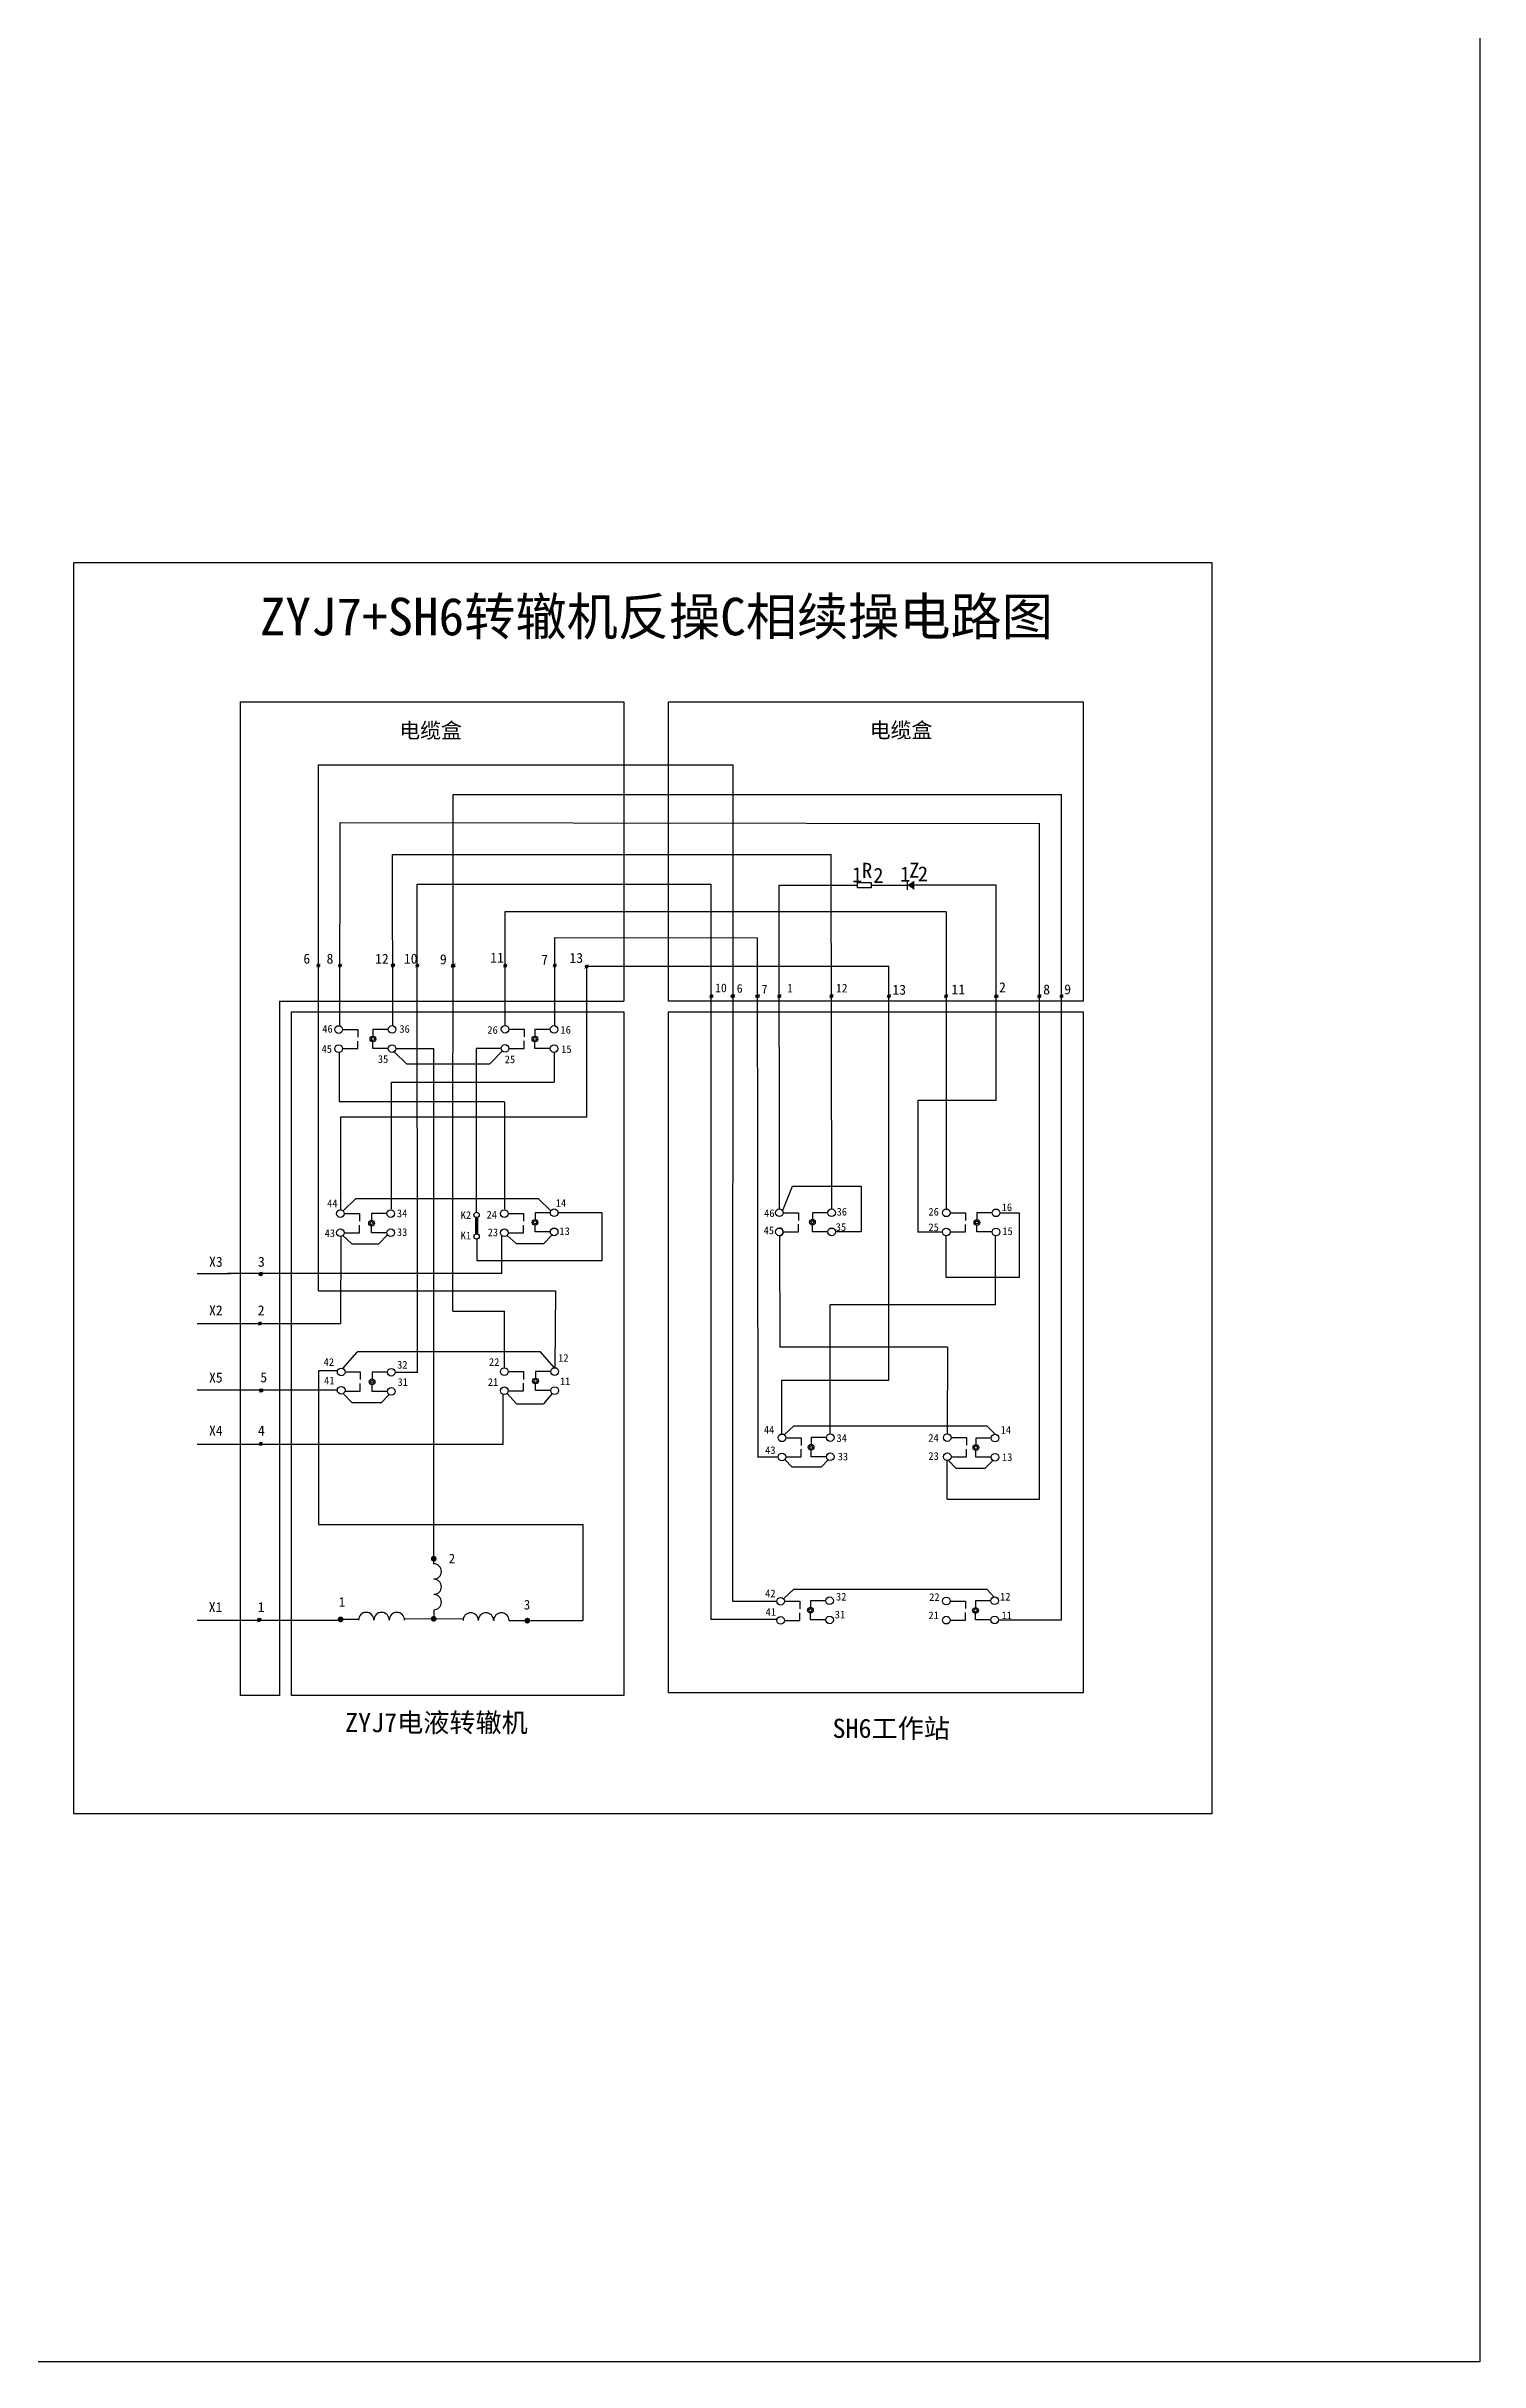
# Model space of a CAD drawing. Header units: millimetres. Extents: x 683 to 10813, y 550 to 4251.
# Drawn here: x 6224 to 7370, y 550 to 2400 of the extents above; entities that cross this region are included whole.
import ezdxf
from ezdxf.enums import TextEntityAlignment as Align

# ---------------------------------------------------------------- set-up
doc = ezdxf.new("R2010")
doc.units = ezdxf.units.MM
doc.styles.add('宋体', font='SimSun.ttf')

# ---------------------------------------------------------------- blocks, each defined once
blk = doc.blocks.new('R')
blk.add_lwpolyline([(8, -1.6), (0, -1.6), (0, 1.6), (8, 1.6)], close=True)

msp = doc.modelspace()

# ---------------------------------------------------------------- hatches: boundary and pattern name
msp.add_hatch(color=256).paths.add_polyline_path([(6912.5, 1729.9), (6918, 1733.6), (6918, 1726.2)])
msp.add_hatch(color=256).paths.add_polyline_path([(6912.5, 1729.9), (6918, 1733.6), (6918, 1726.2)])

# ---------------------------------------------------------------- linework, layer by layer
for p, q in [((6379.3, 1876.5), (6379.3, 1082.5)), ((6379.3, 1876.5), (6685.9, 1876.5)), ((6685.9, 1876.5), (6685.9, 1637.3)), ((6441.9, 1826.2), (6773.3, 1826.2)), ((6441.9, 1405.7), (6441.9, 1826.2)), ((6441.9, 1826.2), (6773.3, 1826.2)), ((6773.2, 1157.4), (6773.3, 1826.2)), ((6549.2, 1389.4), (6549.7, 1802.3)), ((6549.2, 1389.4), (6549.7, 1802.3)), ((6549.7, 1802.3), (7035.8, 1802.3)), ((6549.7, 1802.3), (7035.8, 1802.3)), ((7035.8, 1142.8), (7035.8, 1802.3)), ((6459.1, 1617.5), (6459.3, 1780)), ((6459.3, 1780), (7018, 1779.1)), ((7018, 1301.2), (7018, 1779.1)), ((6501.3, 1617.6), (6501.2, 1754.4)), ((6501.2, 1754.4), (6851.6, 1754.4)), ((6852.3, 1471.3), (6851.6, 1754.4)), ((6852.3, 1471.3), (6851.6, 1754.4)), ((6521, 1340.6), (6520.9, 1730.7)), ((6520.9, 1730.7), (6755.7, 1730.7)), ((6521, 1340.6), (6520.9, 1730.7)), ((6520.9, 1730.7), (6755.7, 1730.7)), ((6755.7, 1143.2), (6755.7, 1730.7)), ((6810.2, 1729.9), (6872.6, 1729.9)), ((6810.3, 1471.2), (6810.2, 1729.9)), ((6810.3, 1471.2), (6810.2, 1729.9)), ((6883.6, 1729.9), (6887.2, 1729.9)), ((6883.6, 1729.9), (6887.2, 1729.9)), ((6887.2, 1729.9), (6912.3, 1729.9)), ((6887.2, 1729.9), (6912.5, 1729.9)), ((6912.5, 1733.6), (6912.5, 1726.2)), ((6912.5, 1733.6), (6912.5, 1726.2)), ((6983.4, 1730), (6918, 1730)), ((6983.4, 1730), (6918, 1730)), ((6983.4, 1558.1), (6983.4, 1730)), ((6591.1, 1618), (6591.2, 1708.8)), ((6591.1, 1618), (6591.2, 1708.8)), ((6591.2, 1708.8), (6943.1, 1708.8)), ((6591.2, 1708.8), (6943.1, 1708.8)), ((6943.5, 1708.8), (6943.5, 1471.1)), ((6943.5, 1708.8), (6943.5, 1471.1)), ((6630.7, 1618), (6630.8, 1688)), ((6630.7, 1618), (6630.8, 1687.5)), ((6630.8, 1688), (6792.8, 1687.9)), ((6793.2, 1272.9), (6792.8, 1687.9)), ((6657.7, 1665.2), (6897.8, 1665.2)), ((6410.8, 1637.3), (6410.8, 1082.5)), ((6410.8, 1637.3), (6685.9, 1637.3)), ((6497.7, 1614.7), (6485.5, 1614.7)), ((6485.5, 1614.7), (6485.5, 1608.6)), ((6497.7, 1614.7), (6485.5, 1614.7)), ((6485.5, 1614.7), (6485.5, 1608.6)), ((6594.2, 1614.8), (6606.4, 1614.8)), ((6594.2, 1614.8), (6606.4, 1614.8)), ((6606.4, 1614.8), (6606.4, 1608.7)), ((6606.4, 1614.8), (6606.4, 1608.7)), ((6627.1, 1614.7), (6614.9, 1614.7)), ((6614.9, 1614.7), (6614.9, 1608.6)), ((6627.1, 1614.7), (6614.9, 1614.7)), ((6614.9, 1614.7), (6614.9, 1608.6)), ((6458.6, 1596.2), (6458.6, 1557.1)), ((6485.5, 1599.4), (6485.5, 1605.5)), ((6485.5, 1599.4), (6485.5, 1605.5)), ((6497.7, 1599.4), (6485.5, 1599.4)), ((6497.7, 1599.4), (6485.5, 1599.4)), ((6502.8, 1596.6), (6512.2, 1587.3)), ((6503.8, 1599.4), (6534.1, 1599.4)), ((6534.1, 1194), (6534.1, 1599.4)), ((6594.2, 1599.5), (6606.4, 1599.5)), ((6594.2, 1599.5), (6606.4, 1599.5)), ((6606.4, 1599.5), (6606.4, 1605.6)), ((6606.4, 1599.5), (6606.4, 1605.6)), ((6614.9, 1599.4), (6614.9, 1605.5)), ((6614.9, 1599.4), (6614.9, 1605.5)), ((6627.1, 1599.4), (6614.9, 1599.4)), ((6627.1, 1599.4), (6614.9, 1599.4)), ((6630.2, 1596.2), (6630.2, 1572.4)), ((6630.2, 1596.2), (6630.2, 1572.4)), ((6512.2, 1587.3), (6578.8, 1587.3)), ((6458.6, 1557.1), (6590.6, 1557.1)), ((6500.2, 1470.9), (6500.2, 1572.4)), ((6500.3, 1572.4), (6630.2, 1572.4)), ((6590.8, 1470.9), (6590.8, 1556.6)), ((6921.1, 1452.6), (6921.1, 1558.1)), ((6921.1, 1558.1), (6983.4, 1558.1)), ((6813.4, 1470.7), (6820.7, 1489.5)), ((6820.7, 1489.5), (6875.5, 1489.5)), ((6875.5, 1489.5), (6875.5, 1452.9)), ((6461.6, 1469.6), (6471.5, 1479.4)), ((6462.6, 1467.5), (6474.8, 1467.5)), ((6462.6, 1467.5), (6474.8, 1467.5)), ((6617.9, 1479.4), (6471.5, 1479.4)), ((6474.8, 1467.5), (6474.8, 1461.4)), ((6474.8, 1467.5), (6474.8, 1461.4)), ((6496.7, 1467.5), (6484.4, 1467.5)), ((6484.4, 1467.5), (6484.4, 1461.4)), ((6496.7, 1467.5), (6484.4, 1467.5)), ((6484.4, 1467.5), (6484.4, 1461.4)), ((6593.6, 1467.5), (6605.8, 1467.5)), ((6605.8, 1467.5), (6605.8, 1461.4)), ((6615, 1468.2), (6615, 1462)), ((6627.2, 1468.2), (6615, 1468.2)), ((6615, 1468.2), (6615, 1462)), ((6627.2, 1468.2), (6615, 1468.2)), ((6627.6, 1469.7), (6617.9, 1479.4)), ((6813.4, 1468.2), (6825.6, 1468.2)), ((6813.4, 1468.2), (6825.6, 1468.2)), ((6825.6, 1468.2), (6825.6, 1462)), ((6825.6, 1468.2), (6825.6, 1462)), ((6849, 1468.2), (6836.7, 1468.2)), ((6836.7, 1468.2), (6836.7, 1462.1)), ((6849, 1468.2), (6836.7, 1468.2)), ((6836.7, 1468.2), (6836.7, 1462.1)), ((6946.6, 1468.1), (6958.9, 1468.1)), ((6946.6, 1468.1), (6958.9, 1468.1)), ((6958.9, 1468.1), (6958.9, 1462)), ((6958.9, 1468.1), (6958.9, 1462)), ((6968.1, 1468.1), (6968.1, 1462)), ((6980.4, 1468.1), (6968.1, 1468.1)), ((6968.1, 1468.1), (6968.1, 1462)), ((6980.4, 1468.1), (6968.1, 1468.1)), ((6986.5, 1468.1), (7001.9, 1468.1)), ((7001.9, 1468.1), (7001.9, 1416.4)), ((6459.8, 1449.2), (6459.6, 1379.7)), ((6461.2, 1450.3), (6468.7, 1443.2)), ((6462.6, 1452.2), (6474.8, 1452.2)), ((6462.6, 1452.2), (6474.8, 1452.2)), ((6468.7, 1443.2), (6490.2, 1443.2)), ((6474.8, 1452.2), (6474.8, 1458.3)), ((6474.8, 1452.2), (6474.8, 1458.3)), ((6484.4, 1452.2), (6484.4, 1458.4)), ((6496.7, 1452.2), (6484.4, 1452.2)), ((6496.9, 1450.3), (6490.2, 1443.2)), ((6568.5, 1447.1), (6568.5, 1429.9)), ((6588.3, 1449.4), (6588.3, 1419.4)), ((6592.8, 1449.9), (6599.8, 1443.6)), ((6592.8, 1449.9), (6599.8, 1443.6)), ((6593.6, 1452.2), (6605.8, 1452.2)), ((6599.8, 1443.6), (6622.1, 1443.6)), ((6599.8, 1443.6), (6622.1, 1443.6)), ((6605.8, 1452.2), (6605.8, 1458.3)), ((6615, 1452.9), (6615, 1459)), ((6615, 1452.9), (6615, 1459)), ((6627.2, 1452.9), (6615, 1452.9)), ((6627.2, 1452.9), (6615, 1452.9)), ((6628.8, 1450.4), (6622.1, 1443.6)), ((6628.8, 1450.4), (6622.1, 1443.6)), ((6810.3, 1449.7), (6810.7, 1360.8)), ((6813.4, 1452.9), (6825.6, 1452.9)), ((6813.4, 1452.9), (6825.6, 1452.9)), ((6825.6, 1452.9), (6825.6, 1459)), ((6825.6, 1452.9), (6825.6, 1459)), ((6836.7, 1452.9), (6836.7, 1459)), ((6836.7, 1452.9), (6836.7, 1459)), ((6849, 1452.9), (6836.7, 1452.9)), ((6849, 1452.9), (6836.7, 1452.9)), ((6875.5, 1452.9), (6855.1, 1452.9)), ((6940.5, 1452.6), (6921, 1452.6)), ((6921, 1452.6), (6921, 1452.6)), ((6940.5, 1452.6), (6921, 1452.6)), ((6921, 1452.6), (6921, 1452.6)), ((6943.6, 1416.4), (6943.6, 1449.7)), ((6946.6, 1452.8), (6958.9, 1452.8)), ((6946.6, 1452.8), (6958.9, 1452.8)), ((6958.9, 1452.8), (6958.9, 1458.9)), ((6958.9, 1452.8), (6958.9, 1458.9)), ((6968.1, 1452.8), (6968.1, 1458.9)), ((6968.1, 1452.8), (6968.1, 1458.9)), ((6980.4, 1452.8), (6968.1, 1452.8)), ((6980.4, 1452.8), (6968.1, 1452.8)), ((6983.1, 1434.5), (6983.1, 1449.6)), ((6983.1, 1394.7), (6983.1, 1449.6)), ((6345, 1419.5), (6371.7, 1419.5)), ((6588.5, 1419.5), (6369.3, 1419.5)), ((7001.9, 1416.4), (6943.6, 1416.4)), ((6441.9, 1405.7), (6631.4, 1405.7)), ((6549.2, 1389.4), (6590.6, 1389.4)), ((6549.2, 1389.4), (6590.6, 1389.4)), ((6590.5, 1344.2), (6590.5, 1389.4)), ((6590.5, 1344.2), (6590.5, 1389.4)), ((6631.4, 1405.7), (6630.7, 1344.4)), ((6983.1, 1394.7), (6850.9, 1394.7)), ((6850.9, 1333.6), (6850.9, 1394.7)), ((6850.9, 1291.6), (6850.9, 1394.7)), ((6983.1, 1394.7), (6855.9, 1394.7)), ((6345, 1379.7), (6459.6, 1379.7)), ((6850.9, 1333.6), (6850.9, 1383.2)), ((6461.3, 1343.6), (6472.8, 1356.7)), ((6461.3, 1343.6), (6472.8, 1356.7)), ((6619.4, 1356.9), (6472.8, 1356.9)), ((6619.4, 1356.9), (6472.8, 1356.9)), ((6630.3, 1344.4), (6619.4, 1356.9)), ((6630.3, 1344.4), (6619.4, 1356.9)), ((6944.5, 1360.8), (6810.7, 1360.8)), ((6944.5, 1360.8), (6944.4, 1291.5)), ((6457.4, 1341.8), (6442.1, 1341.8)), ((6457.4, 1341.8), (6442.1, 1341.8)), ((6442.1, 1341.8), (6442.1, 1219)), ((6463.2, 1341), (6475.4, 1341)), ((6463.2, 1341), (6475.4, 1341)), ((6475.4, 1341), (6475.4, 1334.9)), ((6475.4, 1341), (6475.4, 1334.9)), ((6497.1, 1340.7), (6484.8, 1340.7)), ((6484.8, 1340.7), (6484.8, 1334.6)), ((6497.1, 1340.7), (6484.8, 1340.7)), ((6484.8, 1340.7), (6484.8, 1334.6)), ((6521, 1340.6), (6503.2, 1340.6)), ((6593.6, 1341.2), (6605.8, 1341.2)), ((6593.6, 1341.2), (6605.8, 1341.2)), ((6605.8, 1341.2), (6605.8, 1335)), ((6605.8, 1341.2), (6605.8, 1335)), ((6615.4, 1341.3), (6615.4, 1335.2)), ((6627.6, 1341.3), (6615.4, 1341.3)), ((6615.4, 1341.3), (6615.4, 1335.2)), ((6627.6, 1341.3), (6615.4, 1341.3)), ((6457.1, 1326.3), (6345, 1326.4)), ((6457.1, 1326.3), (6345, 1326.4)), ((6461.8, 1323.7), (6468.9, 1316.2)), ((6461.8, 1323.7), (6468.9, 1316.2)), ((6463.2, 1325.7), (6475.4, 1325.7)), ((6463.2, 1325.7), (6475.4, 1325.7)), ((6492, 1316.2), (6468.9, 1316.2)), ((6492, 1316.2), (6468.9, 1316.2)), ((6475.4, 1325.7), (6475.4, 1331.8)), ((6475.4, 1325.7), (6475.4, 1331.8)), ((6484.8, 1325.4), (6484.8, 1331.5)), ((6484.8, 1325.4), (6484.8, 1331.5)), ((6497.1, 1325.4), (6484.8, 1325.4)), ((6497.1, 1325.4), (6484.8, 1325.4)), ((6498.5, 1322.8), (6492, 1316.2)), ((6498.5, 1322.8), (6492, 1316.2)), ((6589.6, 1283.3), (6589.6, 1323)), ((6589.6, 1283.3), (6589.6, 1323)), ((6592.7, 1323.7), (6600.2, 1315.5)), ((6592.7, 1323.7), (6600.2, 1315.5)), ((6593.6, 1325.9), (6605.8, 1325.9)), ((6593.6, 1325.9), (6605.8, 1325.9)), ((6600.2, 1315.5), (6621.7, 1315.5)), ((6600.2, 1315.5), (6621.7, 1315.5)), ((6605.8, 1325.9), (6605.8, 1332)), ((6605.8, 1325.9), (6605.8, 1332)), ((6615.4, 1326), (6615.4, 1332.2)), ((6615.4, 1326), (6615.4, 1332.2)), ((6627.6, 1326), (6615.4, 1326)), ((6627.6, 1326), (6615.4, 1326)), ((6628.6, 1323.8), (6621.7, 1315.5)), ((6628.6, 1323.8), (6621.7, 1315.5)), ((6812.3, 1291.4), (6812.3, 1309.5)), ((6814.3, 1290.9), (6821.8, 1298)), ((6821.8, 1298), (6976.1, 1298)), ((6982.6, 1291.2), (6976.1, 1298)), ((6345, 1283.3), (6589.6, 1283.3)), ((6345, 1283.3), (6589.6, 1283.3)), ((6815.4, 1288.3), (6827.6, 1288.3)), ((6815.4, 1288.3), (6827.6, 1288.3)), ((6827.6, 1288.3), (6827.6, 1282.2)), ((6827.6, 1288.3), (6827.6, 1282.2)), ((6827.6, 1273), (6827.6, 1279.2)), ((6827.6, 1273), (6827.6, 1279.2)), ((6847.9, 1288.5), (6835.6, 1288.5)), ((6835.6, 1288.5), (6835.6, 1282.4)), ((6847.9, 1288.5), (6835.6, 1288.5)), ((6835.6, 1288.5), (6835.6, 1282.4)), ((6835.6, 1273.2), (6835.6, 1279.3)), ((6835.6, 1273.2), (6835.6, 1279.3)), ((6947.4, 1288.5), (6959.7, 1288.5)), ((6947.4, 1288.5), (6959.7, 1288.5)), ((6959.7, 1288.5), (6959.7, 1282.4)), ((6959.7, 1288.5), (6959.7, 1282.4)), ((6959.7, 1273.2), (6959.7, 1279.3)), ((6959.7, 1273.2), (6959.7, 1279.3)), ((6809.2, 1272.9), (6792.8, 1272.9)), ((6809.2, 1272.9), (6792.8, 1272.9)), ((6814.6, 1271), (6820.6, 1264.9)), ((6814.6, 1271), (6820.6, 1264.9)), ((6815.4, 1273), (6827.6, 1273)), ((6815.4, 1273), (6827.6, 1273)), ((6843.7, 1264.9), (6820.6, 1264.9)), ((6843.7, 1264.9), (6820.6, 1264.9)), ((6847.9, 1273.2), (6835.6, 1273.2)), ((6847.9, 1273.2), (6835.6, 1273.2)), ((6849.3, 1270.6), (6843.7, 1264.9)), ((6849.3, 1270.6), (6843.7, 1264.9)), ((6944.3, 1259.1), (6944.3, 1270.2)), ((6947.4, 1273.2), (6959.7, 1273.2)), ((6947.4, 1273.2), (6959.7, 1273.2)), ((6442.1, 1219), (6653.3, 1219)), ((6653.3, 1219), (6653.3, 1142.4)), ((6653.3, 1210.8), (6653.3, 1142.4)), ((6813.5, 1159.7), (6821.8, 1167.4)), ((6813.5, 1159.7), (6821.8, 1167.4)), ((6821.8, 1167.4), (6976.1, 1167.4)), ((6821.8, 1167.4), (6976.1, 1167.4)), ((6981.8, 1161), (6976.1, 1167.4)), ((6981.8, 1161), (6976.1, 1167.4)), ((6808.1, 1157.4), (6773.2, 1157.4)), ((6808.1, 1157.4), (6773.2, 1157.4)), ((6814.2, 1157.7), (6826.5, 1157.7)), ((6814.2, 1157.7), (6826.5, 1157.7)), ((6826.5, 1157.7), (6826.5, 1151.6)), ((6826.5, 1157.7), (6826.5, 1151.6)), ((6826.5, 1142.4), (6826.5, 1148.5)), ((6826.5, 1142.4), (6826.5, 1148.5)), ((6847.3, 1158.1), (6835.1, 1158.1)), ((6835.1, 1158.1), (6835.1, 1152)), ((6847.3, 1158.1), (6835.1, 1158.1)), ((6835.1, 1158.1), (6835.1, 1152)), ((6835.1, 1142.8), (6835.1, 1148.9)), ((6835.1, 1142.8), (6835.1, 1148.9)), ((6946.8, 1157.9), (6959, 1157.9)), ((6946.8, 1157.9), (6959, 1157.9)), ((6959, 1157.9), (6959, 1151.8)), ((6959, 1157.9), (6959, 1151.8)), ((6959, 1142.6), (6959, 1148.7)), ((6959, 1142.6), (6959, 1148.7)), ((6967, 1158.1), (6967, 1151.9)), ((6979.2, 1158.1), (6967, 1158.1)), ((6967, 1158.1), (6967, 1151.9)), ((6979.2, 1158.1), (6967, 1158.1)), ((6967, 1142.8), (6967, 1148.9)), ((6967, 1142.8), (6967, 1148.9)), ((6345, 1142.6), (6457.5, 1142.6)), ((6345, 1142.6), (6457.5, 1142.6)), ((6473.7, 1143), (6461.3, 1143)), ((6473.7, 1143), (6461.3, 1143)), ((6510.8, 1143.7), (6557.8, 1143.8)), ((6510.8, 1143.7), (6557.8, 1143.8)), ((6594.2, 1142.4), (6606.6, 1142.4)), ((6594.2, 1142.4), (6606.6, 1142.4)), ((6611.4, 1142.4), (6653.3, 1142.4)), ((6611.4, 1142.4), (6653.3, 1142.4)), ((6808.5, 1143.2), (6755.7, 1143.2)), ((6808.5, 1143.2), (6755.7, 1143.2)), ((6808.5, 1143.2), (6808.5, 1143.2)), ((6808.5, 1143.2), (6808.5, 1143.2)), ((6814.2, 1142.4), (6826.5, 1142.4)), ((6814.2, 1142.4), (6826.5, 1142.4)), ((6847.3, 1142.8), (6835.1, 1142.8)), ((6847.3, 1142.8), (6835.1, 1142.8)), ((6943.5, 1139.7), (6943.5, 1139.5)), ((6943.5, 1139.7), (6943.5, 1139.5)), ((6946.8, 1142.6), (6959, 1142.6)), ((6946.8, 1142.6), (6959, 1142.6)), ((6979.2, 1142.8), (6967, 1142.8)), ((6979.2, 1142.8), (6967, 1142.8)), ((6985.4, 1142.8), (7035.8, 1142.8)), ((6410.8, 1082.5), (6379.3, 1082.5)), ((6410.8, 1082.5), (6379.3, 1082.5))]:
    msp.add_line(p, q)
at = {"color": 1}
for p, q in [((6459.1, 1617.5), (6459.3, 1780)), ((6459.3, 1780), (7018, 1779.1)), ((7018, 1239.3), (7018, 1779.1)), ((6656.4, 1544.5), (6656.4, 1665.2)), ((6657.7, 1665.2), (6897.8, 1665.2)), ((6897.8, 1334.5), (6897.8, 1665.2)), ((6461.1, 1614.6), (6473.4, 1614.6)), ((6461.1, 1614.6), (6473.4, 1614.6)), ((6473.4, 1614.6), (6473.4, 1608.5)), ((6473.4, 1614.6), (6473.4, 1608.5)), ((6458.6, 1596.2), (6458.6, 1557.1)), ((6461.1, 1599.3), (6473.4, 1599.3)), ((6461.1, 1599.3), (6473.4, 1599.3)), ((6473.4, 1599.3), (6473.4, 1605.4)), ((6473.4, 1599.3), (6473.4, 1605.4)), ((6502.8, 1596.6), (6512.2, 1587.3)), ((6503.8, 1599.4), (6534.1, 1599.4)), ((6534.1, 1194), (6534.1, 1599.4)), ((6588, 1599.3), (6567.9, 1599.3)), ((6588, 1599.3), (6567.9, 1599.3)), ((6567.9, 1599.3), (6568, 1468.5)), ((6589, 1597.5), (6578.8, 1587.3)), ((6589, 1597.5), (6578.8, 1587.3)), ((6512.2, 1587.3), (6578.8, 1587.3)), ((6458.6, 1557.1), (6590.6, 1557.1)), ((6590.8, 1470.9), (6590.8, 1556.6)), ((6656.4, 1544.5), (6459.5, 1544.5)), ((6459.5, 1544.5), (6459.5, 1470.6)), ((6461.6, 1469.6), (6471.5, 1479.4)), ((6617.9, 1479.4), (6471.5, 1479.4)), ((6567.5, 1464.6), (6567.5, 1451)), ((6567.5, 1464.6), (6567.5, 1451)), ((6568.3, 1464.3), (6568.3, 1451.3)), ((6568.3, 1464.3), (6568.3, 1451.3)), ((6569, 1464.5), (6569, 1451)), ((6569, 1464.5), (6569, 1451)), ((6593.6, 1467.5), (6605.8, 1467.5)), ((6605.8, 1467.5), (6605.8, 1461.4)), ((6627.6, 1469.7), (6617.9, 1479.4)), ((6668.7, 1468.2), (6633.4, 1468.2)), ((6668.7, 1429.9), (6668.7, 1468.2)), ((6568.5, 1447.1), (6568.5, 1429.9)), ((6588.3, 1449.4), (6588.3, 1419.4)), ((6593.6, 1452.2), (6605.8, 1452.2)), ((6605.8, 1452.2), (6605.8, 1458.3)), ((6568.5, 1429.9), (6668.7, 1429.9)), ((6345, 1419.5), (6371.7, 1419.5)), ((6588.5, 1419.5), (6369.3, 1419.5)), ((6812.3, 1291.4), (6812.3, 1334.5)), ((6812.3, 1334.5), (6897.8, 1334.5)), ((6814.3, 1290.9), (6821.8, 1298)), ((6821.8, 1298), (6976.1, 1298)), ((6982.6, 1291.2), (6976.1, 1298)), ((6967.3, 1288.1), (6967.3, 1282)), ((6979.5, 1288.1), (6967.3, 1288.1)), ((6967.3, 1288.1), (6967.3, 1282)), ((6979.5, 1288.1), (6967.3, 1288.1)), ((6967.3, 1272.8), (6967.3, 1278.9)), ((6967.3, 1272.8), (6967.3, 1278.9)), ((6944.3, 1239.3), (6944.3, 1270.2)), ((6945.2, 1270.5), (6951.5, 1263.8)), ((6945.2, 1270.5), (6951.5, 1263.8)), ((6974.5, 1263.8), (6951.5, 1263.8)), ((6974.5, 1263.8), (6951.5, 1263.8)), ((6979.5, 1272.8), (6967.3, 1272.8)), ((6979.5, 1272.8), (6967.3, 1272.8)), ((6980.8, 1270.1), (6974.5, 1263.8)), ((6980.8, 1270.1), (6974.5, 1263.8)), ((6974.5, 1263.8), (6974.5, 1263.8)), ((6974.5, 1263.8), (6974.5, 1263.8)), ((6944.3, 1239.3), (7018, 1239.3)), ((6534.1, 1187.6), (6534.1, 1189.5)), ((6534.1, 1187.6), (6534.1, 1189.5)), ((6534.1, 1150.9), (6534.1, 1145.4)), ((6534.1, 1150.9), (6534.1, 1145.4))]:
    msp.add_line(p, q, dxfattribs=at)
for points in [[(2953.4, 4250.5), (7369.9, 4250.5), (7369.9, 550), (2953.4, 550)], [(6721.6, 1876.5), (7053, 1876.5), (7053, 1637.3), (6721.7, 1637.3)], [(6420.3, 1628.6), (6685.9, 1628.6), (6685.9, 1082.5), (6420.3, 1082.5)], [(6721.7, 1628.6), (7053, 1628.6), (7053, 1084.6), (6721.7, 1084.6)]]:
    msp.add_lwpolyline(points, close=True)
at = {"color": 2, "linetype": 'ByBlock'}
msp.add_lwpolyline([(6246.5, 1987.8), (7155.9, 1987.8), (7155.9, 987.8), (6246.5, 987.8)], close=True, dxfattribs=at)
at = {"const_width": 0.292}
for points in [[(6441.9, 1665.7), (6440.1, 1663.9)], [(6441.9, 1665.7), (6440.1, 1663.9)], [(6441.9, 1665.7), (6443.7, 1667.5)], [(6441.9, 1665.7), (6443.7, 1667.5)], [(6459.2, 1665.7), (6457.4, 1663.9)], [(6459.2, 1665.7), (6457.4, 1663.9)], [(6459.2, 1665.7), (6461, 1667.5)], [(6459.2, 1665.7), (6461, 1667.5)], [(6501.3, 1665.7), (6499.5, 1663.9)], [(6501.3, 1665.7), (6499.5, 1663.9)], [(6501.3, 1665.7), (6503.1, 1667.5)], [(6501.3, 1665.7), (6503.1, 1667.5)], [(6521, 1665.7), (6519.2, 1663.9)], [(6521, 1665.7), (6519.2, 1663.9)], [(6521, 1665.7), (6522.8, 1667.5)], [(6521, 1665.7), (6522.8, 1667.5)], [(6549.6, 1665.7), (6547.8, 1663.9)], [(6549.6, 1665.7), (6547.8, 1663.9)], [(6549.6, 1665.7), (6551.4, 1667.5)], [(6549.6, 1665.7), (6551.4, 1667.5)], [(6591.2, 1665.6), (6589.4, 1663.8)], [(6591.2, 1665.6), (6589.4, 1663.8)], [(6591.2, 1665.6), (6593, 1667.4)], [(6591.2, 1665.6), (6593, 1667.4)], [(6630.8, 1665.7), (6629, 1663.9)], [(6630.8, 1665.7), (6629, 1663.9)], [(6630.8, 1665.7), (6632.6, 1667.5)], [(6630.8, 1665.7), (6632.6, 1667.5)], [(6656.2, 1664.9), (6658, 1666.7)], [(6656.2, 1664.9), (6658, 1666.7)], [(6656.2, 1664.9), (6654.5, 1663.1)], [(6656.2, 1664.9), (6654.5, 1663.1)], [(6756, 1641.2), (6754.2, 1639.5)], [(6756, 1641.2), (6754.2, 1639.5)], [(6756, 1641.2), (6757.8, 1643)], [(6756, 1641.2), (6757.8, 1643)], [(6773.3, 1641.2), (6771.5, 1639.5)], [(6773.3, 1641.2), (6771.5, 1639.5)], [(6773.3, 1641.2), (6775, 1643)], [(6773.3, 1641.2), (6775, 1643)], [(6792.8, 1641.2), (6791, 1639.5)], [(6792.8, 1641.2), (6791, 1639.5)], [(6792.8, 1641.2), (6794.6, 1643)], [(6792.8, 1641.2), (6794.6, 1643)], [(6810.3, 1641.2), (6808.5, 1639.5)], [(6810.3, 1641.2), (6808.5, 1639.5)], [(6810.3, 1641.2), (6812, 1643)], [(6810.3, 1641.2), (6812, 1643)], [(6851.9, 1641.3), (6850.1, 1639.5)], [(6851.9, 1641.3), (6850.1, 1639.5)], [(6851.9, 1641.3), (6853.7, 1643.1)], [(6851.9, 1641.3), (6853.7, 1643.1)], [(6897.8, 1641.2), (6896, 1639.5)], [(6897.8, 1641.2), (6896, 1639.5)], [(6897.8, 1641.2), (6899.6, 1643)], [(6897.8, 1641.2), (6899.6, 1643)], [(6943.5, 1641.2), (6941.7, 1639.5)], [(6943.5, 1641.2), (6941.7, 1639.5)], [(6943.5, 1641.2), (6945.2, 1643)], [(6943.5, 1641.2), (6945.2, 1643)], [(6983.4, 1641.2), (6981.7, 1639.5)], [(6983.4, 1641.2), (6981.7, 1639.5)], [(6983.4, 1641.2), (6985.2, 1643)], [(6983.4, 1641.2), (6985.2, 1643)], [(7018, 1641.2), (7016.2, 1639.5)], [(7018, 1641.2), (7016.2, 1639.5)], [(7018, 1641.2), (7019.8, 1643)], [(7018, 1641.2), (7019.8, 1643)], [(7035.7, 1641.2), (7033.9, 1639.5)], [(7035.7, 1641.2), (7033.9, 1639.5)], [(7035.7, 1641.2), (7037.5, 1643)], [(7035.7, 1641.2), (7037.5, 1643)], [(6395.9, 1419.3), (6394.1, 1417.6)], [(6395.9, 1419.3), (6394.1, 1417.6)], [(6395.9, 1419.3), (6397.7, 1421.1)], [(6395.9, 1419.3), (6397.7, 1421.1)], [(6395.2, 1379.7), (6393.4, 1377.9)], [(6395.2, 1379.7), (6393.4, 1377.9)], [(6395.2, 1379.7), (6396.9, 1381.5)], [(6395.2, 1379.7), (6396.9, 1381.5)], [(6396.1, 1326.1), (6394.3, 1324.4)], [(6396.1, 1326.1), (6394.3, 1324.4)], [(6396.1, 1326.1), (6397.9, 1327.9)], [(6396.1, 1326.1), (6397.9, 1327.9)], [(6395.9, 1283.5), (6394.1, 1281.7)], [(6395.9, 1283.5), (6394.1, 1281.7)], [(6395.9, 1283.5), (6397.7, 1285.3)], [(6395.9, 1283.5), (6397.7, 1285.3)], [(6394.4, 1142.6), (6392.6, 1140.8)], [(6394.4, 1142.6), (6392.6, 1140.8)], [(6394.4, 1142.6), (6396.2, 1144.4)], [(6394.4, 1142.6), (6396.2, 1144.4)]]:
    msp.add_lwpolyline(points, dxfattribs=at)
for points, const_width in [([(6441.1, 1665.7, 1), (6442.7, 1665.7, 1)], 1.56), ([(6441.1, 1665.7, 1), (6442.7, 1665.7, 1)], 1.56), ([(6458.4, 1665.7, 1), (6459.9, 1665.7, 1)], 1.56), ([(6458.4, 1665.7, 1), (6459.9, 1665.7, 1)], 1.56), ([(6500.5, 1665.7, 1), (6502.1, 1665.7, 1)], 1.56), ([(6500.5, 1665.7, 1), (6502.1, 1665.7, 1)], 1.56), ([(6520.2, 1665.7, 1), (6521.7, 1665.7, 1)], 1.56), ([(6520.2, 1665.7, 1), (6521.7, 1665.7, 1)], 1.56), ([(6548.8, 1665.7, 1), (6550.4, 1665.7, 1)], 1.56), ([(6548.8, 1665.7, 1), (6550.4, 1665.7, 1)], 1.56), ([(6590.4, 1665.6, 1), (6592, 1665.6, 1)], 1.56), ([(6590.4, 1665.6, 1), (6592, 1665.6, 1)], 1.56), ([(6630, 1665.7, 1), (6631.5, 1665.7, 1)], 1.56), ([(6630, 1665.7, 1), (6631.5, 1665.7, 1)], 1.56), ([(6655.5, 1664.9, 1), (6657, 1664.9, 1)], 1.56), ([(6655.5, 1664.9, 1), (6657, 1664.9, 1)], 1.56), ([(6755.2, 1641.2, 1), (6756.8, 1641.2, 1)], 1.56), ([(6755.2, 1641.2, 1), (6756.8, 1641.2, 1)], 1.56), ([(6772.5, 1641.2, 1), (6774, 1641.2, 1)], 1.56), ([(6772.5, 1641.2, 1), (6774, 1641.2, 1)], 1.56), ([(6792, 1641.2, 1), (6793.6, 1641.2, 1)], 1.56), ([(6792, 1641.2, 1), (6793.6, 1641.2, 1)], 1.56), ([(6809.5, 1641.2, 1), (6811, 1641.2, 1)], 1.56), ([(6809.5, 1641.2, 1), (6811, 1641.2, 1)], 1.56), ([(6851.1, 1641.3, 1), (6852.7, 1641.3, 1)], 1.56), ([(6851.1, 1641.3, 1), (6852.7, 1641.3, 1)], 1.56), ([(6897, 1641.2, 1), (6898.6, 1641.2, 1)], 1.56), ([(6897, 1641.2, 1), (6898.6, 1641.2, 1)], 1.56), ([(6942.7, 1641.2, 1), (6944.2, 1641.2, 1)], 1.56), ([(6942.7, 1641.2, 1), (6944.2, 1641.2, 1)], 1.56), ([(6982.7, 1641.2, 1), (6984.2, 1641.2, 1)], 1.56), ([(6982.7, 1641.2, 1), (6984.2, 1641.2, 1)], 1.56), ([(7017.2, 1641.2, 1), (7018.8, 1641.2, 1)], 1.56), ([(7017.2, 1641.2, 1), (7018.8, 1641.2, 1)], 1.56), ([(7035, 1641.2, 1), (7036.5, 1641.2, 1)], 1.56), ([(7035, 1641.2, 1), (7036.5, 1641.2, 1)], 1.56), ([(6395.1, 1419.3, 1), (6396.7, 1419.3, 1)], 1.56), ([(6395.1, 1419.3, 1), (6396.7, 1419.3, 1)], 1.56), ([(6394.4, 1379.7, 1), (6395.9, 1379.7, 1)], 1.56), ([(6394.4, 1379.7, 1), (6395.9, 1379.7, 1)], 1.56), ([(6395.3, 1326.1, 1), (6396.9, 1326.1, 1)], 1.56), ([(6395.3, 1326.1, 1), (6396.9, 1326.1, 1)], 1.56), ([(6395.1, 1283.5, 1), (6396.7, 1283.5, 1)], 1.56), ([(6395.1, 1283.5, 1), (6396.7, 1283.5, 1)], 1.56), ([(6532.9, 1191.7, 1), (6535.2, 1191.7, 1)], 2.29), ([(6532.9, 1191.7, 1), (6535.2, 1191.7, 1)], 2.29), ([(6393.6, 1142.6, 1), (6395.2, 1142.6, 1)], 1.56), ([(6393.6, 1142.6, 1), (6395.2, 1142.6, 1)], 1.56), ([(6458.5, 1143.2, 1), (6460.8, 1143.2, 1)], 2.29), ([(6458.5, 1143.2, 1), (6460.8, 1143.2, 1)], 2.29), ([(6532.9, 1143.7, 1), (6535.2, 1143.7, 1)], 2.29), ([(6532.9, 1143.7, 1), (6535.2, 1143.7, 1)], 2.29), ([(6607.7, 1142.2, 1), (6610, 1142.2, 1)], 2.29), ([(6607.7, 1142.2, 1), (6610, 1142.2, 1)], 2.29)]:
    msp.add_lwpolyline(points, format="xyb", close=True, dxfattribs=dict(const_width=const_width))
for centre, radius in [((6501.5, 1666), 1.22), ((6501.5, 1666), 1.22), ((6549.6, 1665.5), 1.22), ((6549.6, 1665.5), 1.22), ((6772.9, 1641.3), 1.22), ((6772.9, 1641.3), 1.22), ((6792.8, 1641.3), 1.22), ((6792.8, 1641.3), 1.22), ((6983.6, 1641), 1.22), ((6983.6, 1641), 1.22), ((6458.1, 1614.6), 3.06), ((6458.1, 1614.6), 3.06), ((6500.8, 1614.7), 3.06), ((6500.8, 1614.7), 3.06), ((6591.1, 1614.8), 3.06), ((6591.1, 1614.8), 3.06), ((6630.2, 1614.7), 3.06), ((6630.2, 1614.7), 3.06), ((6458.1, 1599.3), 3.06), ((6458.1, 1599.3), 3.06), ((6485.5, 1607), 2.29), ((6485.5, 1607), 2.29), ((6485.5, 1607), 1.22), ((6485.5, 1607), 1.22), ((6500.8, 1599.4), 3.06), ((6500.8, 1599.4), 3.06), ((6591.1, 1599.5), 3.06), ((6591.1, 1599.5), 3.06), ((6614.9, 1607), 2.29), ((6614.9, 1607), 2.29), ((6614.9, 1607), 1.22), ((6614.9, 1607), 1.22), ((6630.2, 1599.4), 3.06), ((6630.2, 1599.4), 3.06), ((6459.5, 1467.5), 3.06), ((6459.5, 1467.5), 3.06), ((6484.4, 1459.9), 2.29), ((6484.4, 1459.9), 2.29), ((6499.7, 1467.5), 3.06), ((6499.7, 1467.5), 3.06), ((6568.3, 1466.4), 2.12), ((6568.3, 1466.4), 2.12), ((6590.5, 1467.5), 3.06), ((6590.5, 1467.5), 3.06), ((6615, 1460.5), 2.29), ((6615, 1460.5), 2.29), ((6615, 1460.5), 1.22), ((6615, 1460.5), 1.22), ((6630.3, 1468.2), 3.06), ((6630.3, 1468.2), 3.06), ((6810.3, 1468.2), 3.06), ((6810.3, 1468.2), 3.06), ((6836.7, 1460.6), 2.29), ((6836.7, 1460.6), 2.29), ((6836.7, 1460.6), 1.22), ((6836.7, 1460.6), 1.22), ((6852, 1468.2), 3.06), ((6852, 1468.2), 3.06), ((6943.6, 1468.1), 3.06), ((6943.6, 1468.1), 3.06), ((6968.1, 1460.4), 2.29), ((6968.1, 1460.4), 2.29), ((6983.4, 1468.1), 3.06), ((6983.4, 1468.1), 3.06), ((6459.5, 1452.2), 3.06), ((6459.5, 1452.2), 3.06), ((6484.4, 1459.9), 1.22), ((6484.4, 1459.9), 1.22), ((6499.7, 1452.2), 3.06), ((6499.7, 1452.2), 3.06), ((6568.3, 1449.2), 2.12), ((6568.3, 1449.2), 2.12), ((6590.5, 1452.2), 3.06), ((6590.5, 1452.2), 3.06), ((6630.3, 1452.9), 3.06), ((6630.3, 1452.9), 3.06), ((6810.3, 1452.9), 3.06), ((6852, 1452.9), 3.06), ((6852, 1452.9), 3.06), ((6943.6, 1452.8), 3.06), ((6943.6, 1452.8), 3.06), ((6968.1, 1460.4), 1.22), ((6968.1, 1460.4), 1.22), ((6983.4, 1452.8), 3.06), ((6983.4, 1452.8), 3.06), ((6395.8, 1419.1), 1.22), ((6395.8, 1419.1), 1.22), ((6460.1, 1341), 3.06), ((6460.1, 1341), 3.06), ((6484.8, 1333.1), 2.29), ((6484.8, 1333.1), 2.29), ((6484.8, 1333.1), 1.22), ((6484.8, 1333.1), 1.22), ((6500.1, 1340.7), 3.06), ((6500.1, 1340.7), 3.06), ((6590.5, 1341.2), 3.06), ((6590.5, 1341.2), 3.06), ((6615.4, 1333.7), 2.29), ((6615.4, 1333.7), 2.29), ((6615.4, 1333.7), 1.22), ((6615.4, 1333.7), 1.22), ((6630.7, 1341.3), 3.06), ((6630.7, 1341.3), 3.06), ((6396.2, 1326.2), 1.22), ((6396.2, 1326.2), 1.22), ((6460.1, 1326.3), 3.06), ((6460.1, 1326.3), 3.06), ((6500.1, 1325.4), 3.06), ((6500.1, 1325.4), 3.06), ((6590.5, 1325.9), 3.06), ((6590.5, 1325.9), 3.06), ((6630.7, 1326), 3.06), ((6630.7, 1326), 3.06), ((6812.3, 1288.3), 3.06), ((6812.3, 1288.3), 3.06), ((6835.6, 1280.9), 2.29), ((6835.6, 1280.9), 2.29), ((6835.6, 1280.9), 1.22), ((6835.6, 1280.9), 1.22), ((6850.9, 1288.5), 3.06), ((6850.9, 1288.5), 3.06), ((6944.4, 1288.5), 3.06), ((6944.4, 1288.5), 3.06), ((6967.3, 1280.5), 2.29), ((6967.3, 1280.5), 2.29), ((6967.3, 1280.5), 1.22), ((6967.3, 1280.5), 1.22), ((6982.6, 1288.1), 3.06), ((6982.6, 1288.1), 3.06), ((6812.3, 1273), 3.06), ((6812.3, 1273), 3.06), ((6850.9, 1273.2), 3.06), ((6850.9, 1273.2), 3.06), ((6944.4, 1273.2), 3.06), ((6944.4, 1273.2), 3.06), ((6982.6, 1272.8), 3.06), ((6982.6, 1272.8), 3.06), ((6811.2, 1157.7), 3.06), ((6811.2, 1157.7), 3.06), ((6835.1, 1150.5), 2.29), ((6835.1, 1150.5), 2.29), ((6835.1, 1150.5), 1.22), ((6835.1, 1150.5), 1.22), ((6850.4, 1158.1), 3.06), ((6850.4, 1158.1), 3.06), ((6943.7, 1157.9), 3.06), ((6943.7, 1157.9), 3.06), ((6967, 1150.4), 2.29), ((6967, 1150.4), 2.29), ((6967, 1150.4), 1.22), ((6967, 1150.4), 1.22), ((6982.3, 1158.1), 3.06), ((6982.3, 1158.1), 3.06), ((6394.6, 1143), 1.22), ((6394.6, 1143), 1.22), ((6811.2, 1142.4), 3.06), ((6811.2, 1142.4), 3.06), ((6850.4, 1142.8), 3.06), ((6850.4, 1142.8), 3.06), ((6943.7, 1142.6), 3.06), ((6943.7, 1142.6), 3.06), ((6982.3, 1142.8), 3.06), ((6982.3, 1142.8), 3.06)]:
    msp.add_circle(centre, radius)
for centre, radius, start, end in [((6810.3, 1452.9), 3.06, 270.003, 89.997), ((6480.1, 1142.7), 6.12, 0, 180), ((6480.1, 1142.7), 6.12, 0, 180), ((6492.4, 1142.7), 6.12, 0, 180), ((6492.4, 1142.7), 6.12, 0, 180), ((6504.6, 1142.7), 6.12, 0, 180), ((6504.6, 1142.7), 6.12, 0, 180), ((6563.6, 1142.4), 6.12, 0, 180), ((6563.6, 1142.4), 6.12, 0, 180), ((6575.8, 1142.4), 6.12, 0, 180), ((6575.8, 1142.4), 6.12, 0, 180), ((6588.1, 1142.4), 6.12, 0, 180), ((6588.1, 1142.4), 6.12, 0, 180)]:
    msp.add_arc(centre, radius, start, end)
at = {"color": 1}
for centre in [(6534.1, 1181.5), (6534.1, 1181.5), (6534.1, 1169.3), (6534.1, 1169.3), (6534.1, 1157), (6534.1, 1157)]:
    msp.add_arc(centre, 6.12, 270, 90, dxfattribs=at)

# ---------------------------------------------------------------- block references
at = {"xscale": 1.377000000025146, "yscale": 1.377000000025146, "zscale": 1.377000000025146}
msp.add_blockref('R', (6872.6, 1729.9), dxfattribs=at)
msp.add_blockref('R', (6872.6, 1729.9), dxfattribs=at)

# ---------------------------------------------------------------- texts
at = {"style": '宋体'}
for s, height, p in [('1', 12, (6868.4, 1732.3)), ('1', 12, (6868.4, 1732.3)), ('R', 12, (6876.3, 1735.8)), ('R', 12, (6876.3, 1735.8)), ('2', 12, (6885.3, 1731.8)), ('2', 12, (6885.3, 1731.8)), ('1', 12, (6906.7, 1732.8)), ('1', 12, (6906.7, 1732.8)), ('Z', 12, (6914, 1735.9)), ('Z', 12, (6914, 1735.9)), ('2', 12, (6920.9, 1733)), ('2', 12, (6920.9, 1733)), ('2', 8, (6985.8, 1644.3)), ('2', 8, (6985.8, 1644.3)), ('46', 6.12, (6445, 1612.1)), ('46', 6.12, (6445, 1612.1)), ('36', 6.12, (6506.6, 1612)), ('36', 6.12, (6506.6, 1612)), ('26', 6.12, (6576.9, 1611.2)), ('26', 6.12, (6576.9, 1611.2)), ('16', 6.12, (6635.3, 1611.3)), ('16', 6.12, (6635.3, 1611.3)), ('45', 6.12, (6444.4, 1596)), ('45', 6.12, (6444.4, 1596)), ('35', 6.12, (6489.4, 1587.9)), ('35', 6.12, (6489.4, 1587.9)), ('25', 6.12, (6590.8, 1587.7)), ('25', 6.12, (6590.8, 1587.7)), ('15', 6.12, (6635.9, 1595.8)), ('15', 6.12, (6635.9, 1595.8)), ('34', 6.12, (6504.6, 1464.6)), ('34', 6.12, (6504.6, 1464.6)), ('K2', 6.12, (6555.6, 1463.2)), ('14', 6.12, (6631.6, 1472.9)), ('14', 6.12, (6631.6, 1472.9)), ('36', 6.12, (6856, 1465.9)), ('36', 6.12, (6856, 1465.9)), ('16', 6.12, (6987.9, 1469.5)), ('33', 6.12, (6504.6, 1449.6)), ('33', 6.12, (6504.6, 1449.6)), ('K1', 6.12, (6555.6, 1446.9)), ('13', 6.12, (6634.5, 1450.4)), ('13', 6.12, (6634.5, 1450.4)), ('35', 6.12, (6855.3, 1453.7)), ('35', 6.12, (6855.3, 1453.7)), ('15', 6.12, (6988.4, 1450.4)), ('15', 6.12, (6988.4, 1450.4)), ('12', 6.12, (6633.5, 1349.1)), ('12', 6.12, (6633.5, 1349.1)), ('32', 6.12, (6504.8, 1343.6)), ('32', 6.12, (6504.8, 1343.6)), ('31', 6.12, (6505.1, 1329.8)), ('31', 6.12, (6505.1, 1329.8)), ('11', 6.12, (6634.9, 1330.4)), ('11', 6.12, (6634.9, 1330.4)), ('14', 6.12, (6987.1, 1291.6)), ('14', 6.12, (6987.1, 1291.6)), ('34', 6.12, (6855.9, 1285.1)), ('34', 6.12, (6855.9, 1285.1)), ('33', 6.12, (6856.9, 1270.3)), ('33', 6.12, (6856.9, 1270.3)), ('13', 6.12, (6988.1, 1269.8)), ('13', 6.12, (6988.1, 1269.8)), ('31', 6.12, (6854.5, 1144)), ('31', 6.12, (6854.5, 1144)), ('32', 6.12, (6855.5, 1158.3)), ('32', 6.12, (6855.5, 1158.3)), ('12', 6.12, (6986.6, 1158.3)), ('12', 6.12, (6986.6, 1158.3)), ('11', 6.12, (6987.8, 1143.4)), ('11', 6.12, (6987.8, 1143.4))]:
    msp.add_text(s, height=height, dxfattribs=at).set_placement(p)
for s, p in [('44', (6457.2, 1472.6)), ('24', (6584.6, 1463.5)), ('24', (6584.6, 1463.5)), ('46', (6806.4, 1464.8)), ('46', (6806.4, 1464.8)), ('26', (6937.7, 1465.9)), ('26', (6937.7, 1465.9)), ('43', (6455.2, 1448.8)), ('43', (6455.2, 1448.8)), ('23', (6585.5, 1449.4)), ('23', (6585.5, 1449.4)), ('45', (6806, 1451)), ('45', (6806, 1451)), ('25', (6937.7, 1453.5)), ('25', (6937.7, 1453.5)), ('42', (6454.4, 1345.8)), ('42', (6454.4, 1345.8)), ('22', (6586.5, 1345.8)), ('22', (6586.5, 1345.8)), ('41', (6454.8, 1331)), ('41', (6454.8, 1331)), ('21', (6585.6, 1329.8)), ('21', (6585.6, 1329.8)), ('44', (6806.2, 1291.7)), ('44', (6806.2, 1291.7)), ('43', (6807.2, 1275.4)), ('43', (6807.2, 1275.4)), ('24', (6937.6, 1285.2)), ('24', (6937.6, 1285.2)), ('23', (6937.7, 1270.7)), ('23', (6937.7, 1270.7)), ('42', (6807.2, 1160.9)), ('42', (6807.2, 1160.9)), ('41', (6807.6, 1146.1)), ('41', (6807.6, 1146.1)), ('21', (6937.7, 1143.4)), ('21', (6937.7, 1143.4)), ('22', (6938.3, 1158)), ('22', (6938.3, 1158))]:
    msp.add_text(s, height=6.12, dxfattribs=at).set_placement(p, align=Align.RIGHT)
at = {"insert": (6395.1, 1959.6), "char_height": 30, "width": 937.619, "attachment_point": 1, "style": '宋体'}
msp.add_mtext('{\\fSimSun|b1|i0|c134|p2;ZYJ7+SH6转辙机反操C相续操电路图}', dxfattribs=at)
at = {"attachment_point": 1, "style": '宋体'}
for s, insert, char_height in [('{\\fYouYuan|b1|i0|c134|p49;电缆盒}', (6506.5, 1859.7), 12.24), ('{\\fYouYuan|b1|i0|c134|p49;电缆盒}', (6506.5, 1859.7), 12.24), ('{\\fYouYuan|b1|i0|c134|p49;电缆盒}', (6882.4, 1859.9), 12.24), ('{\\fYouYuan|b1|i0|c134|p49;电缆盒}', (6882.4, 1859.9), 12.24), ('6', (6429.9, 1675.2), 8), ('6', (6429.9, 1675.2), 8), ('8', (6448.4, 1675.2), 8), ('8', (6448.4, 1675.2), 8), ('12', (6487.2, 1675.1), 8), ('12', (6487.2, 1675.1), 8), ('10', (6510.2, 1675.2), 8), ('10', (6510.2, 1675.2), 8), ('9', (6539, 1674.7), 8), ('9', (6539, 1674.7), 8), ('11', (6579.2, 1676), 8), ('11', (6579.2, 1676), 8), ('7', (6620, 1674.4), 8), ('7', (6620, 1674.4), 8), ('13', (6642.5, 1675.8), 8), ('13', (6642.5, 1675.8), 8), ('10', (6758.9, 1651.3), 6.88), ('10', (6758.9, 1651.3), 6.88), ('6', (6776.2, 1650.9), 6.88), ('6', (6776.2, 1650.9), 6.88), ('7', (6796.1, 1650.4), 6.88), ('7', (6796.1, 1650.4), 6.88), ('1', (6816.4, 1651.1), 6.88), ('1', (6816.4, 1651.1), 6.88), ('12', (6855.4, 1651.1), 6.88), ('12', (6855.4, 1651.1), 6.88), ('13', (6900.6, 1650.4), 8), ('11', (6947.8, 1650.6), 8), ('11', (6947.8, 1650.6), 8), ('8', (7021.1, 1650.6), 8), ('8', (7021.1, 1650.6), 8), ('9', (7037.9, 1650.7), 8), ('9', (7037.9, 1650.7), 8), ('X3', (6354.5, 1433), 8), ('3', (6393.6, 1433), 8), ('X2', (6354.5, 1394.2), 8), ('2', (6393.4, 1394.2), 8), ('X5', (6354.5, 1340.5), 8), ('5', (6395.5, 1340.7), 8), ('X4', (6354.5, 1298.1), 8), ('4', (6393.6, 1298.1), 8), ('2', (6546, 1195.7), 7.65), ('2', (6546, 1195.7), 7.65), ('X1', (6354.3, 1157), 8), ('1', (6393.4, 1157), 8), ('1', (6458.1, 1161), 7.65), ('1', (6458.1, 1161), 7.65), ('3', (6606, 1158.8), 7.65), ('3', (6606, 1158.8), 7.65), ('ZYJ7{\\fSimSun|b1|i0|c134|p2;电液转辙机}', (6463.2, 1068.4), 15.3), ('SH6{\\fSimSun|b1|i0|c134|p2;工作站}', (6852.7, 1063.8), 15.3), ('SH6{\\fSimSun|b1|i0|c134|p2;工作站}', (6852.7, 1063.8), 15.3)]:
    msp.add_mtext(s, dxfattribs=dict(at, insert=insert, char_height=char_height))

doc.saveas('drawing.dxf')
